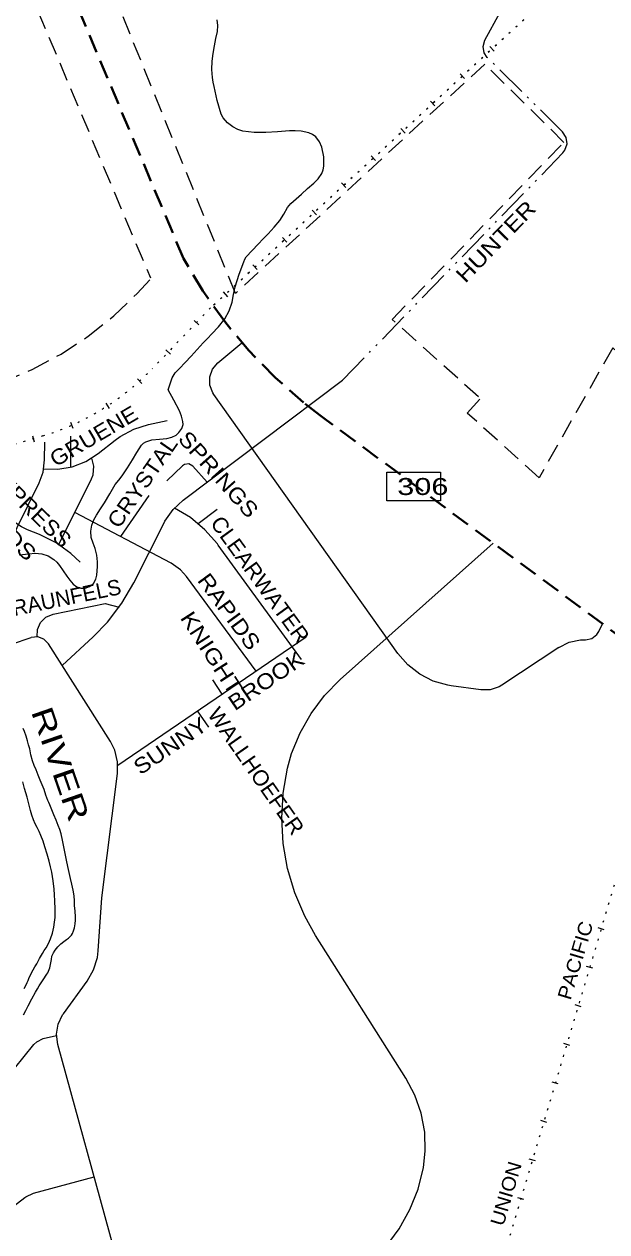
# Model space of a CAD drawing. Extents: x 3427609 to 3633543, y 2397145 to 2594380.
# Drawn here: x 3600352 to 3605129, y 2482008 to 2491913 of the extents above; entities that cross this region are included whole.
import ezdxf
from ezdxf.enums import TextEntityAlignment as Align

# ---------------------------------------------------------------- set-up
doc = ezdxf.new("R2010")
doc.units = 0
doc.header["$LTSCALE"] = 51
for name, pattern in [('DASH_DOUBLE_DOT', [9.2, 5, -1.2, 0.3, -1.2, 0.3, -1.2]), ('DOTTED', [1.5, 0.3, -1.2]), ('MEDIUM_DASHED', [4.5, 3, -1.5])]:
    doc.linetypes.add(name, pattern=pattern)
for name, color, linetype, lineweight in [('1', 7, 'Continuous', 13), ('10', 7, 'Continuous', 13), ('18', 7, 'Continuous', 13), ('24', 7, 'DASH_DOUBLE_DOT', 25), ('27', 7, 'Continuous', 13), ('37', 7, 'DASH_DOUBLE_DOT', 13), ('38', 7, 'Continuous', 13), ('58', 7, 'MEDIUM_DASHED', 13), ('8', 7, 'MEDIUM_DASHED', 40)]:
    doc.layers.add(name, color=color, linetype=linetype, lineweight=lineweight)
doc.layers.add('19', color=7, linetype='Continuous')
doc.layers.add('34', color=7, linetype='Continuous')

msp = doc.modelspace()

# ---------------------------------------------------------------- linework, layer by layer
at = {"layer": '10'}
msp.add_lwpolyline([(3603765.37, 2488240.16), (3603765.37, 2488002.56), (3603324.69, 2488002.56), (3603324.69, 2488240.16)], close=True, dxfattribs=at)
at = {"layer": '18'}
for p, q in [((3600735.3, 2488285.41), (3600732.94, 2488534.31)), ((3601521.72, 2488167.82), (3601648.87, 2488291.56)), ((3600203.53, 2487602.96), (3600474.24, 2488150.37)), ((3601143.09, 2487710.18), (3601377.38, 2488047.86)), ((3601777.04, 2487818.6), (3601934.33, 2487934.37)), ((3602253.32, 2486607.8), (3601682.67, 2487383.8)), ((3601120.36, 2485836.14), (3602663.79, 2486887.37)), ((3601975.18, 2486418.35), (3601899.74, 2486535.16)), ((3601865.36, 2486147.61), (3601772.48, 2486280.29)), ((3600427.65, 2482325.19), (3600925.95, 2482459.81))]:
    msp.add_line(p, q, dxfattribs=at)
for points in [[(3601906.6, 2488876.98), (3601898.11, 2488890.01), (3601874.28, 2488953.33), (3601873.86, 2489021), (3601896.92, 2489084.61), (3601940.58, 2489136.3), (3602137.46, 2489299.63)], [(3601495.73, 2487818.35), (3601506.05, 2487837.82), (3601572.1, 2487931.9), (3601656.19, 2488010.27), (3602961.46, 2488994.06)], [(3604735.13, 2486801.87), (3604267.7, 2486492.13), (3604245.23, 2486478.88), (3604172.11, 2486454.2), (3604094.96, 2486453.04), (3603851.13, 2486487.44), (3603825.5, 2486491.58), (3603706.08, 2486525.54), (3603595.4, 2486581.79), (3603497.57, 2486658.24), (3603416.24, 2486752.05), (3601906.6, 2488876.97)], [(3600512.6, 2488266.68), (3600628.05, 2488263.31), (3600745.77, 2488283.31), (3600857.13, 2488326.4), (3600957.66, 2488390.83), (3601097.72, 2488501.88), (3601139.87, 2488532.66), (3601250.4, 2488592.45), (3601370.27, 2488630.18), (3601525.29, 2488663.15)], [(3600474.25, 2488150.37), (3600506.58, 2488238.53), (3600519.48, 2488339.91), (3600520.82, 2488485.53)], [(3600634.56, 2487645.48), (3600902.78, 2488183.21), (3600916.39, 2488218.4), (3600923.52, 2488287.39), (3600906.88, 2488354.73)], [(3601851.82, 2488157.71), (3601735.37, 2488288.46), (3601702.98, 2488307.23), (3601665.77, 2488303.11), (3601648.87, 2488291.55)], [(3600810.41, 2487499.53), (3600734.82, 2487571.21), (3600612.78, 2487659.07), (3600478.33, 2487726.42), (3600378.66, 2487766.77), (3600329.14, 2487789.72), (3600233.38, 2487853.5), (3600152.89, 2487935.71), (3600091.15, 2488032.8), (3600050.83, 2488140.56)], [(3601682.67, 2487383.81), (3601633.81, 2487438.1), (3601556.75, 2487492.22), (3600765.95, 2487908.9)], [(3602624.71, 2486701.82), (3601943.15, 2487640.75), (3601935.34, 2487651.36), (3601833.95, 2487767.16), (3601715.82, 2487865.81), (3601583.81, 2487944.93)], [(3600664.13, 2486653.92), (3600916.25, 2486888.13), (3601033.51, 2487009.4), (3601151.52, 2487163.63), (3601249.62, 2487331.23), (3601495.73, 2487818.36)], [(3602741.1, 2484439.92), (3602651.63, 2484598.7), (3602569.96, 2484789.46), (3602510.83, 2484988.37), (3602475.05, 2485192.77), (3602463.08, 2485399.94), (3602475.1, 2485607.1), (3602510.93, 2485811.5), (3602544.72, 2485931.01), (3602613.69, 2486101.2), (3602704.25, 2486260.95), (3602814.84, 2486407.54), (3602943.59, 2486538.48), (3604197.28, 2487657.01)], [(3600458.11, 2486888.53), (3600460.5, 2486948.06), (3600485.62, 2487005.39), (3600530.32, 2487049.21), (3600588.14, 2487073.19), (3601016.48, 2487160.92), (3601130.27, 2487132.79)], [(3604735.13, 2486801.86), (3604819.72, 2486843.58), (3604912.07, 2486862.68), (3604947.52, 2486863.72), (3604952.96, 2486863.62), (3605005.17, 2486874.53), (3605047.51, 2486906.98), (3605063.01, 2486930.97), (3605094.28, 2486994.99)], [(3598014.13, 2484999.15), (3598108.48, 2485043.65), (3598240.96, 2485128.13), (3599920.71, 2486389.3), (3599953.75, 2486418.88), (3599998.13, 2486483.52), (3600101.65, 2486698.4), (3600123.98, 2486735.99), (3600178.3, 2486791.13), (3600246.84, 2486827.1), (3600408.95, 2486882.39)], [(3601084.4, 2481883.24), (3600627.39, 2483546.23), (3600616.97, 2483629.21), (3600630.42, 2483711.75), (3600666.65, 2483787.12), (3600673.01, 2483796.21), (3600867.91, 2484064.01), (3600920.77, 2484156.97), (3600951.64, 2484259.35), (3600958.39, 2484313.82), (3600987, 2484747.49), (3601117.6, 2485766.63), (3601118.03, 2485864.11), (3601094.73, 2485958.76), (3601059.21, 2486029.68), (3600551.31, 2486832.21), (3600513.25, 2486870.17), (3600462.57, 2486888.08), (3600409.11, 2486882.45), (3600408.94, 2486882.39)], [(3603043.14, 2481641.37), (3603049, 2481645.35), (3603191.63, 2481757.34), (3603318.24, 2481887.17), (3603426.62, 2482032.56), (3603514.87, 2482190.99), (3603581.45, 2482359.66), (3603625.2, 2482535.65), (3603640.28, 2482669.69), (3603635.61, 2482826.8), (3603607.11, 2482981.37), (3603555.43, 2483129.81), (3603481.8, 2483268.68), (3602741.11, 2484439.92)], [(3600034.44, 2483140.38), (3600054.36, 2483152.72), (3600171.87, 2483241.84), (3600273.4, 2483348.81), (3600430.33, 2483543.67), (3600455.23, 2483567.9), (3600507.95, 2483593.1), (3600616.95, 2483619.93)], [(3599433.84, 2481579.22), (3600356.82, 2482290.1), (3600364.66, 2482295.84), (3600427.64, 2482325.19)]]:
    msp.add_lwpolyline(points, dxfattribs=at)
at = {"layer": '24'}
msp.add_lwpolyline([(3602961.46, 2488994.06), (3604768.18, 2490857.02), (3604785.53, 2490879.67), (3604802.31, 2490930.98), (3604795.48, 2490984.53), (3604766.37, 2491029.98), (3604148.87, 2491640.58), (3604123.05, 2491678.68), (3604113.81, 2491730.88), (3604128.25, 2491781.89), (3604511.42, 2492481.41), (3604708.91, 2492757.24), (3604970.03, 2493022.26), (3606145.6, 2494761.96), (3606185.27, 2494803.98), (3606243.47, 2494833.42), (3607240.45, 2495125.29)], dxfattribs=at)
at = {"layer": '27'}
for p, q in [((3604169.06, 2491728.88), (3604204.42, 2491690.46)), ((3603926.17, 2491505.28), (3603961.53, 2491466.87)), ((3603683.28, 2491281.7), (3603718.63, 2491243.28)), ((3603440.38, 2491058.1), (3603475.74, 2491019.69)), ((3603197.48, 2490834.52), (3603232.85, 2490796.11)), ((3602954.59, 2490610.92), (3602989.96, 2490572.51)), ((3602711.7, 2490387.34), (3602747.05, 2490348.93)), ((3602468.8, 2490163.75), (3602504.16, 2490125.33)), ((3602225.91, 2489940.16), (3602261.27, 2489901.75)), ((3601983.01, 2489716.57), (3602018.37, 2489678.15)), ((3601745.09, 2489483.54), (3601783.24, 2489447.02)), ((3601514.15, 2489242.26), (3601552.3, 2489205.74)), ((3601280.82, 2489005.49), (3601316.82, 2488966.84)), ((3601020.33, 2488804.61), (3601048.81, 2488760.11)), ((3600730.36, 2488647.99), (3600751.56, 2488599.61)), ((3600418.56, 2488538.15), (3600433.81, 2488487.57)), ((3605106.79, 2484486.37), (3605056.8, 2484501.23)), ((3605012.83, 2484170.24), (3604962.83, 2484185.1)), ((3604918.87, 2483854.1), (3604868.87, 2483868.97)), ((3604824.91, 2483537.97), (3604774.91, 2483552.83)), ((3604730.95, 2483221.84), (3604680.95, 2483236.7)), ((3604636.99, 2482905.71), (3604586.98, 2482920.57)), ((3604543.01, 2482589.58), (3604493.01, 2482604.44)), ((3604449.05, 2482273.44), (3604399.05, 2482288.31))]:
    msp.add_line(p, q, dxfattribs=at)
at = {"layer": '27', "linetype": 'DOTTED', "lineweight": 25}
for p, q in [((3601879.33, 2489586.21), (3601400.87, 2489086.33)), ((3601879.33, 2489586.21), (3601400.87, 2489086.33)), ((3600505.26, 2488537.14), (3598754.39, 2488009.25)), ((3600505.26, 2488537.14), (3598754.39, 2488009.25)), ((3606256.81, 2488445.6), (3603266.26, 2478384.15)), ((3606256.81, 2488445.6), (3603266.26, 2478384.15))]:
    msp.add_line(p, q, dxfattribs=at)
for points in [[(3613926, 2499835.97), (3612114.16, 2498856.15), (3611259.38, 2498218.52), (3601879.27, 2489583.84)], [(3613926.06, 2499838.34), (3612114.22, 2498858.52), (3611259.44, 2498220.89), (3601879.33, 2489586.21)]]:
    msp.add_lwpolyline(points, dxfattribs=at)
msp.add_arc((3599909.19, 2490514.08), 2064.84, 286.7786, 316.25444, dxfattribs=at)
msp.add_arc((3599909.19, 2490514.08), 2064.84, 286.7786, 316.25444, dxfattribs=at)
at = {"layer": '37'}
for points in [[(3602401.44, 2490248.41), (3602448.58, 2490303.52), (3602481.5, 2490355.74), (3602511.42, 2490410.09), (3602537.41, 2490441.25), (3602580.93, 2490480.46), (3602624.63, 2490519.46), (3602675.4, 2490564.63), (3602726.17, 2490609.81), (3602760.8, 2490645.68), (3602790.92, 2490687.63), (3602804.1, 2490717.64), (3602809.7, 2490748.79), (3602808.05, 2490825.86), (3602791.19, 2490903.17), (3602774.25, 2490948.75), (3602743.46, 2490988.29), (3602714.84, 2491008.62), (3602685.1, 2491022.47), (3602622.37, 2491035.12), (3602574.75, 2491037.64), (3602527.17, 2491037.43), (3602429.47, 2491031.06), (3602331.77, 2491024.79), (3602238.49, 2491026.01), (3602145.2, 2491036.1), (3602102.61, 2491048.94), (3602062.64, 2491071.69), (3602017.87, 2491104.98), (3601981.81, 2491144.28), (3601965.68, 2491175.8), (3601932.98, 2491287.67), (3601908.94, 2491400.93), (3601901.73, 2491437.74), (3601895.78, 2491474.75), (3601890.95, 2491542.15), (3601893.46, 2491609.58), (3601901.24, 2491673.41), (3601911.09, 2491736.83), (3601923.22, 2491795.27), (3601935.53, 2491853.62), (3601940.03, 2491901.03), (3601935.17, 2491948.78)], [(3600311.38, 2487559.73), (3600388.65, 2487570.4), (3600442.64, 2487574.01), (3600496.78, 2487569.57), (3600547.71, 2487553.31), (3600593.79, 2487523.64), (3600619.91, 2487499.61), (3600642.1, 2487472.94), (3600671.29, 2487429.89), (3600700.24, 2487386.75), (3600724.91, 2487352.91), (3600752.76, 2487320.27), (3600782.83, 2487299.52), (3600816.59, 2487288.32), (3600852.12, 2487286.78), (3600887.58, 2487300.07), (3600919.63, 2487326.43), (3600939.31, 2487360.37), (3600947.34, 2487394.65), (3600951.34, 2487429.25), (3600954.06, 2487466.29), (3600954.06, 2487503.26), (3600946.27, 2487558.18), (3600933.77, 2487612.53), (3600917.67, 2487657.99), (3600901.93, 2487703.13), (3600897.46, 2487754.03), (3600906.81, 2487804.91), (3600922.88, 2487846.7), (3600943.69, 2487886.08), (3600976.55, 2487936.87), (3601009.23, 2487987.56), (3601053.84, 2488062.43), (3601099.02, 2488136.98), (3601127.34, 2488172.51), (3601155.84, 2488207.92), (3601198.56, 2488274.48), (3601240.63, 2488341.42), (3601275.86, 2488400.83), (3601312.47, 2488460.16), (3601329.08, 2488477.14), (3601350.17, 2488488.93), (3601397.43, 2488503.85), (3601459.87, 2488509.84), (3601522.5, 2488515.18), (3601561.35, 2488525.77), (3601597.62, 2488543.71), (3601620.55, 2488564.37), (3601643.64, 2488597.45), (3601653.97, 2488630.94), (3601653.34, 2488653.41), (3601642.5, 2488698.89), (3601624.16, 2488742.72), (3601577.76, 2488828.23), (3601531.36, 2488913.74), (3601547.7, 2488962.94), (3601564.04, 2489012.15), (3601589.86, 2489053.73), (3601624.82, 2489089.9), (3601672.36, 2489139.55), (3601719.6, 2489189.4), (3601769.5, 2489244.51), (3601819.49, 2489299.55), (3601855.01, 2489336.04), (3601890.94, 2489372.2), (3601945.45, 2489431.72), (3601995.87, 2489495.67), (3602031.91, 2489561.69), (3602055.64, 2489632.9), (3602068.37, 2489695.36), (3602081.25, 2489757.65), (3602113.63, 2489862.16), (3602151.71, 2489965.15), (3602160.38, 2489985.47), (3602172.2, 2490003.85), (3602220.3, 2490056.93), (3602269.52, 2490108.67), (3602311.1, 2490151.68), (3602352.63, 2490194.75), (3602401.44, 2490248.41)]]:
    msp.add_lwpolyline(points, dxfattribs=at)
at = {"layer": '38'}
for points in [[(3600346.49, 2483787.18), (3600365.67, 2483825.12), (3600384.78, 2483863.11), (3600414.49, 2483919.25), (3600444.87, 2483975.05), (3600459.83, 2484001.31), (3600475.64, 2484027.07), (3600507.01, 2484074.58), (3600538.66, 2484121.9), (3600546.36, 2484133.91), (3600561.86, 2484172.62), (3600571.4, 2484213.58), (3600575.13, 2484242.07), (3600579.68, 2484270.5), (3600590.78, 2484296.24), (3600606.54, 2484319.82), (3600628.53, 2484346.81), (3600653.14, 2484370.79), (3600675.9, 2484388.41), (3600698.71, 2484405.89), (3600713.83, 2484418.41), (3600728.59, 2484431.48), (3600738.55, 2484442.71), (3600746.66, 2484455.55), (3600757.35, 2484478.27), (3600764.33, 2484502.07), (3600767.07, 2484517.92), (3600769.07, 2484533.86), (3600772.25, 2484563.61), (3600773.35, 2484593.35), (3600769.66, 2484639.51), (3600765.21, 2484685.67), (3600763.85, 2484724.62), (3600761.28, 2484763.52), (3600753, 2484811.8), (3600742.53, 2484859.63), (3600731.84, 2484906.99), (3600721.16, 2484954.36), (3600709.74, 2485005.01), (3600698.38, 2485055.67), (3600686.7, 2485110.9), (3600675.43, 2485166.22), (3600664.75, 2485219.54), (3600653.87, 2485272.84), (3600643.5, 2485308.07), (3600630.29, 2485342.44), (3600613.24, 2485385.8), (3600595.88, 2485429.03), (3600578.83, 2485470.4), (3600561.54, 2485511.67), (3600553.33, 2485529.36), (3600545.13, 2485547.05), (3600530.44, 2485591.01), (3600515.97, 2485635.05), (3600499.4, 2485673.69), (3600483.03, 2485712.42), (3600466.5, 2485754.4), (3600449.98, 2485796.39), (3600434.78, 2485834.41), (3600419.71, 2485872.49), (3600407.13, 2485921.44), (3600396.96, 2485971.16), (3600387.99, 2486003.4), (3600378.75, 2486035.57), (3600367.23, 2486073.78), (3600355.05, 2486111.78), (3600343.97, 2486137.97)], [(3600567.54, 2485002.82), (3600556.12, 2485048), (3600539.13, 2485107.29), (3600521.17, 2485166.29), (3600506.37, 2485213.3), (3600489.29, 2485259.52), (3600473.89, 2485291.78), (3600457.89, 2485323.72), (3600443.1, 2485355.63), (3600429.13, 2485387.95), (3600415.48, 2485426.34), (3600404.11, 2485465.45), (3600390.79, 2485519.42), (3600377.25, 2485573.3), (3600365.91, 2485609.38), (3600354.95, 2485645.57), (3600341.43, 2485698.14)], [(3600350.76, 2484005.17), (3600364.09, 2484029.56), (3600376.29, 2484054.47), (3600383.27, 2484070.44), (3600390.27, 2484086.4), (3600406.87, 2484121.98), (3600424.68, 2484156.97), (3600439.93, 2484182.42), (3600455.48, 2484207.67), (3600478.5, 2484249.67), (3600501.54, 2484291.65), (3600516.81, 2484315.08), (3600532.39, 2484338.39), (3600551.89, 2484373.45), (3600568.11, 2484410.3), (3600583.34, 2484458.85), (3600594.15, 2484508.48), (3600600.93, 2484548.08), (3600604.68, 2484587.9), (3600605.41, 2484655.91), (3600603.72, 2484723.91), (3600601.61, 2484771.43), (3600598.18, 2484818.91), (3600589.63, 2484888.33), (3600577.41, 2484957.24), (3600567.54, 2485002.82)]]:
    msp.add_lwpolyline(points, dxfattribs=at)
at = {"layer": '58'}
for points in [[(3604076.76, 2488856.05), (3603369.43, 2489492.16), (3604777.05, 2490943.61), (3604127.9, 2491585.51), (3602084.43, 2489704.46), (3600865.85, 2492703.5), (3600498.58, 2496235.74), (3600568.91, 2498768.88), (3600538.05, 2500335.68), (3599895.96, 2500325.86), (3599957.25, 2498710.49), (3599916.15, 2496175.8), (3600286.3, 2492441.72), (3601386.04, 2489832.86)], [(3607966.93, 2481742.2), (3612174.8, 2486011.98), (3612098, 2486083.58), (3613235.79, 2487238.12), (3613312.59, 2487166.52), (3615167.95, 2489049.18), (3616756.63, 2491625.95), (3616066.51, 2491989.72), (3614609.66, 2489546.86), (3612202.61, 2487118.48), (3611597.93, 2487682.15), (3609354.34, 2485464.08), (3605177.31, 2489259.09), (3604573.09, 2488193.65), (3603984.56, 2488723.78), (3604091.65, 2488842.67)], [(3599658.54, 2488837.13), (3599918.81, 2488895.74), (3600172.77, 2488977.49), (3600418.35, 2489081.72), (3600653.58, 2489207.59), (3600876.55, 2489354.07), (3601085.47, 2489520), (3601278.63, 2489704.02), (3601393.68, 2489831.09)]]:
    msp.add_lwpolyline(points, dxfattribs=at)
at = {"layer": '8'}
for points in [[(3602786.7, 2488698.09), (3602776.76, 2488705.78), (3602640.8, 2488811.08), (3602408.75, 2489015.04), (3602193.22, 2489236.39), (3601995.52, 2489473.8), (3601816.83, 2489725.83), (3601658.24, 2489990.97), (3600716.82, 2492225.84), (3600712.66, 2492235.72)], [(3608991.68, 2483373.56), (3607029.1, 2485179.6), (3605739.54, 2486466.12), (3605532.53, 2486656.64), (3605282.69, 2486855.94), (3602796.76, 2488690.66), (3602786.7, 2488698.09)]]:
    msp.add_lwpolyline(points, dxfattribs=at)

# ---------------------------------------------------------------- texts
at = {"layer": '1', "width": 1.35}
msp.add_text('306', height=139.3, dxfattribs=at).set_placement((3603619.78, 2488051.66), align=Align.CENTER)
at = {"layer": '19'}
for s, rotation, width, p in [('HUNTER', 45.878, 1.2, (3604263.53, 2490086.5)), ('GRUENE', 30.411, 1.1, (3600953.46, 2488479.53)), ('CRYSTAL', 55.247, 1.1, (3601373.27, 2488121.69)), ('SPRINGS', 311.689, 1.15, (3601896.97, 2488178.86)), ('CYPRESS', 315.787, 1.1, (3600344.08, 2487919.19)), ('RAPIDS', 315.787, 1.2, (3600103.91, 2487764.12)), ('CLEARWATER', 305.975, 1.05, (3602234.94, 2487320.49)), ('RAPIDS', 306.33, 1.15, (3601980.74, 2487058.55)), ('BROOK', 34.259, 1.15, (3602369.99, 2486475.66)), ('SUNNY', 34.259, 1.15, (3601585.74, 2485942.4))]:
    msp.add_text(s, height=126.7, rotation=rotation, dxfattribs=dict(at, width=width)).set_placement(p, align=Align.CENTER)
msp.add_text('BRAUNFELS', height=126.7, rotation=11.575, dxfattribs=at).set_placement((3600658.18, 2487138.18), align=Align.CENTER)
at = {"layer": '19', "width": 1.2}
msp.add_text('KNIGHT', height=126.7, rotation=302.854, dxfattribs=at).set_placement((3602042.44, 2486398.98), align=Align.RIGHT)
at = {"layer": '19', "width": 1.05}
msp.add_text('WALLHOEFER', height=126.7, rotation=304.992, dxfattribs=at).set_placement((3601849.21, 2486253.41))
at = {"layer": '27', "width": 1.1}
for s, rotation, p in [('PACIFIC', 73.447, (3604924.85, 2484218.66)), ('UNION', 73.446, (3604356.5, 2482306.54))]:
    msp.add_text(s, height=113.5, rotation=rotation, dxfattribs=at).set_placement(p, align=Align.CENTER)
at = {"layer": '34', "width": 1.35}
msp.add_text('RIVER', height=176.2, rotation=289.112, dxfattribs=at).set_placement((3600565.13, 2485816.09), align=Align.CENTER)

doc.saveas('drawing.dxf')
